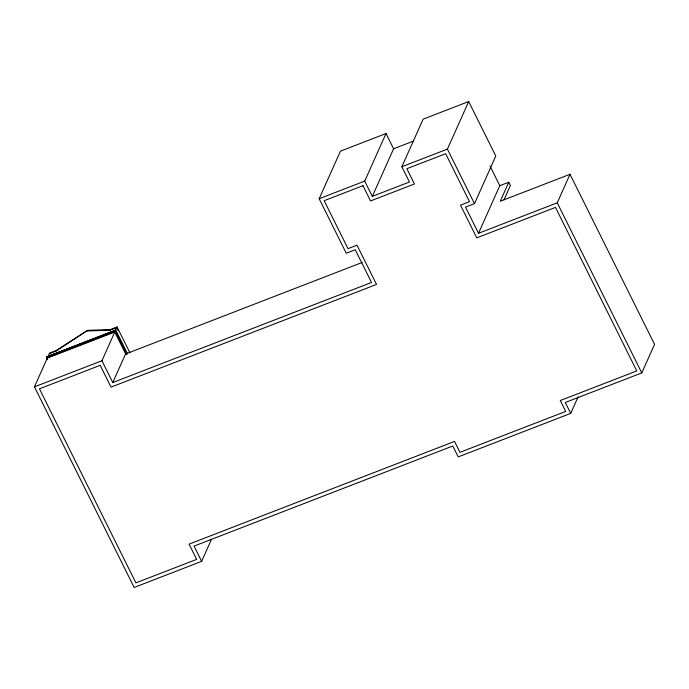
<?xml version="1.0" encoding="UTF-8"?>
<svg xmlns="http://www.w3.org/2000/svg" width="689" height="689" viewBox="0 0 689 689"><rect width="100%" height="100%" fill="white"/><g stroke="black" fill="none" stroke-linecap="round" stroke-linejoin="round"><path stroke-width="1.03" d="M126.879 353.646L115.399 330.548L46.508 356.988L115.606 330.057L127.56 354.112M47.42 359.727L46.464 357.806L46.783 357.091M211.497 539.332L201.644 561.346L134.157 587.459L34.45 386.856L47.3 358.134L114.787 332.029L125.872 354.318M48.109 356.308L49.565 353.061L56.317 350.451L87.641 330.341L110.309 329.566L117.061 326.948L129.945 352.863M49.281 353.698L56.033 351.08L56.317 350.451M56.033 351.08L87.641 330.341M87.357 330.978L110.025 330.195L110.309 329.566M115.606 330.057L115.106 331.314L46.464 357.806M34.45 386.856L101.946 360.743L114.787 332.029M117.061 326.948L115.08 331.263L126.535 354.318M101.946 360.743L112.781 382.55L125.553 354L362.25 262.44M112.781 382.55L371.517 282.464L355.257 249.762L346.257 253.242L319.162 198.733L340.452 151.149L386.012 133.528L393.591 148.79L372.31 196.374L364.722 181.104L386.012 133.528M372.31 196.374L409.43 182.008L401.851 166.747L423.132 119.163L468.692 101.541L495.787 156.058L474.497 203.634L465.497 207.113L478.502 233.287L557.246 202.824L570.018 174.274L654.55 344.354L641.778 372.904L565.281 402.488L570.707 413.391L458.211 456.902L452.794 446.007L194.065 546.084L201.644 561.346M401.851 166.747L447.402 149.125L468.692 101.541M478.502 233.287L499.792 185.703L508.783 182.223L510.411 185.496L504.029 199.767M508.783 182.223L500.274 201.257L570.018 174.274M570.707 413.391L578.088 396.881M393.591 148.79L413.658 141.03M319.162 198.733L364.722 181.104M110.025 330.195L116.777 327.585L118.405 330.858M46.508 356.988L115.502 330.298L126.974 353.388M557.246 202.824L641.778 372.904M490.034 166.075L499.792 185.703M447.402 149.125L474.497 203.634M46.611 356.747L46.973 357.47M362.974 185.685L324.166 200.697L348.005 248.669L357.005 245.181L376.513 284.436L111.032 387.123L100.198 365.316L39.454 388.82L135.905 582.877L196.649 559.382L189.062 544.121L454.542 441.425L459.959 452.329L565.703 411.428L560.286 400.524L636.782 370.932L555.498 207.398L476.754 237.86L460.502 205.15L469.502 201.67L445.654 153.699L406.846 168.71L414.433 183.972L370.561 200.947L362.974 185.685"/></g></svg>
